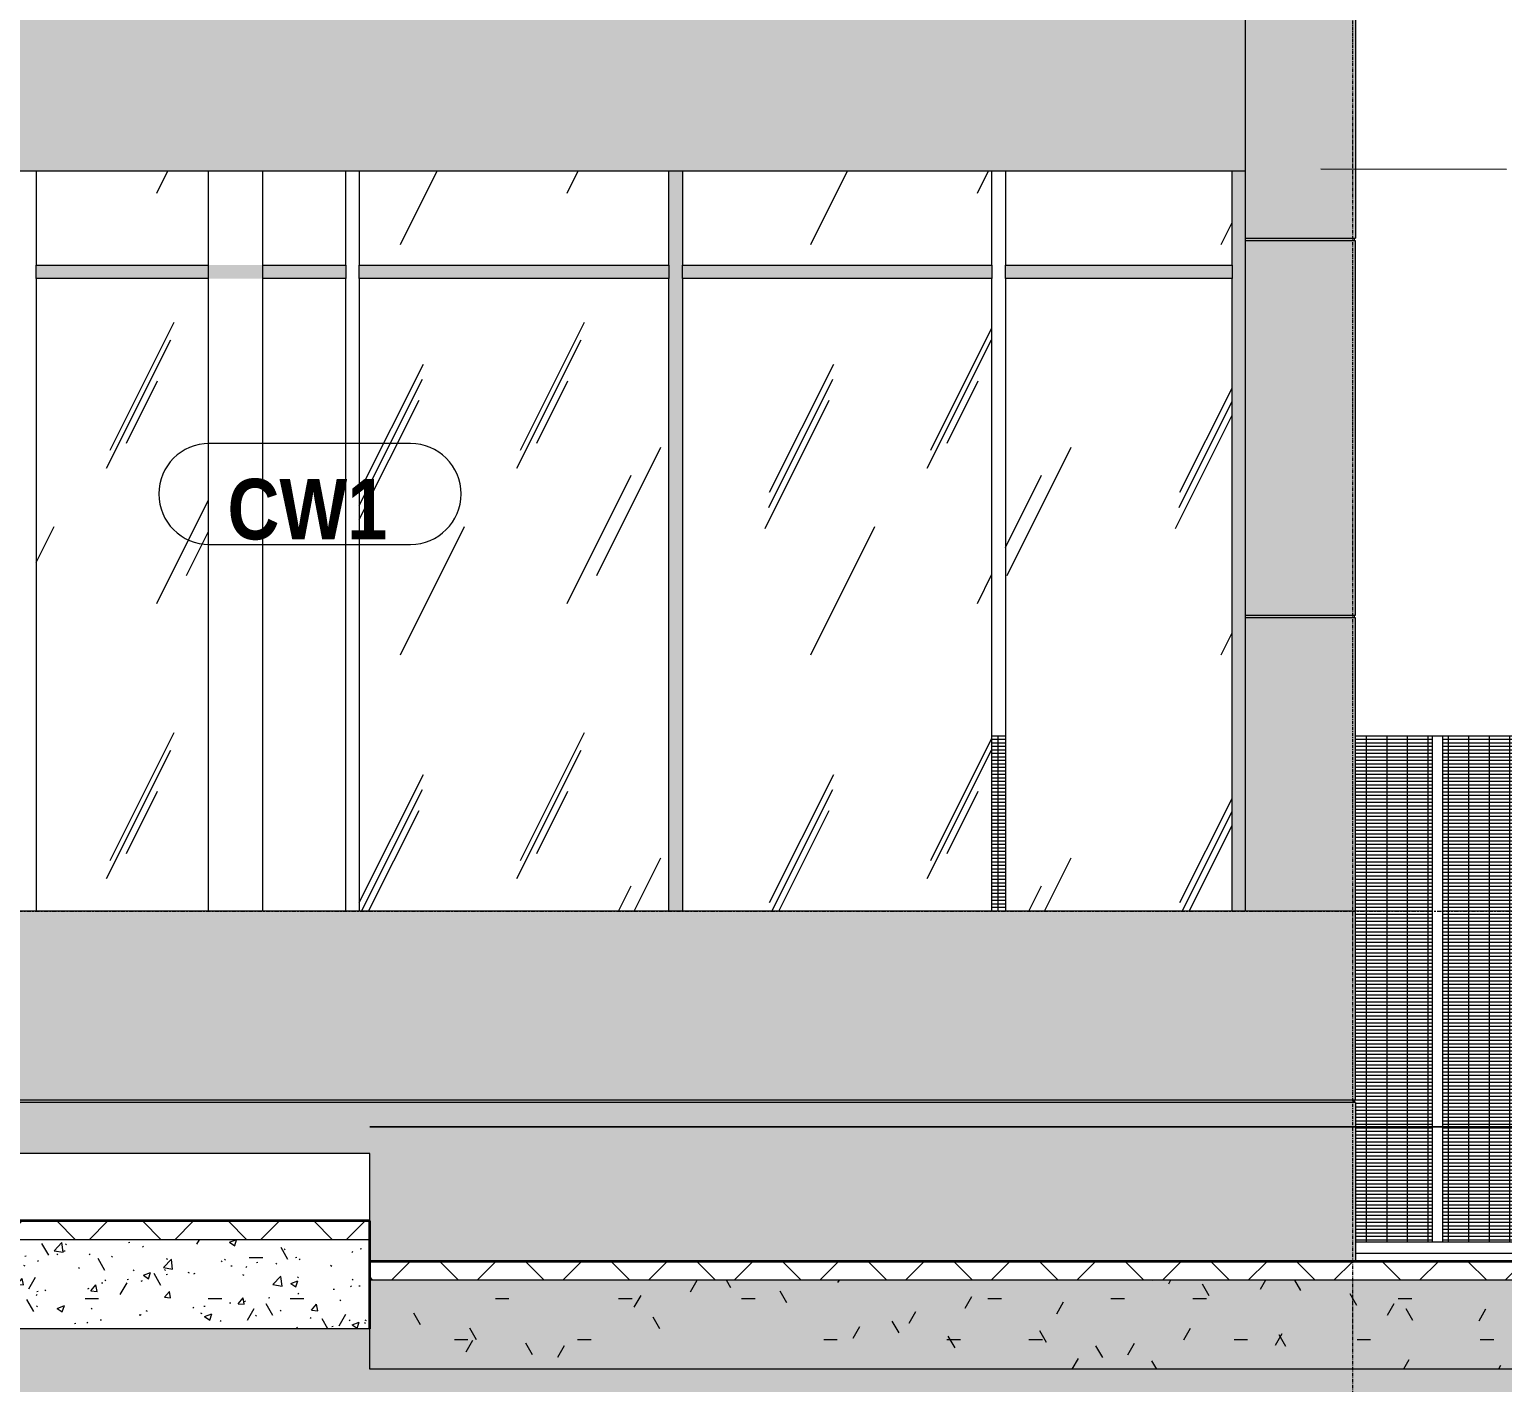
# Model space of a CAD drawing. Header units: millimetres. Extents: x 1240 to 198004, y -7796 to 35300.
# Drawn here: x 174149 to 179620, y 450 to 5475 of the extents above; entities that cross this region are included whole.
import ezdxf

# ---------------------------------------------------------------- set-up
doc = ezdxf.new("R2010")
doc.units = ezdxf.units.MM
for name, pattern in [('Centre', [31.75, 6.35, -4.7625, 15.875, -4.7625]), ('Dash', [6, 3, -3]), ('Grid Line', [22.225, 12.7, -3.175, 3.175, -3.175])]:
    doc.linetypes.add(name, pattern=pattern)
for name, color, linetype, lineweight in [('A-DETL-GENF-3', 9, 'Continuous', 9), ('A-DETL-THIN', 151, 'Continuous', 9), ('A-FLOR-3', 192, 'Continuous', 35), ('A-FLOR-HRAL', 11, 'Continuous', 9), ('A-FLOR-LEVL-2', 51, 'Centre', 9), ('A-FLOR-MCUT', 51, 'Continuous', 9), ('A-FLOR-PATT-3', 8, 'Continuous', 9), ('A-GLAZ-CURT', 52, 'Continuous', 9), ('A-GLAZ-CWMG', 51, 'Continuous', 9), ('A-WALL', 113, 'Continuous', 9), ('A-WALL-IDEN', 211, 'Continuous', 9), ('A-WALL-PATT-3', 111, 'Continuous', 5), ('C-PRKG', 70, 'Continuous', 9), ('C-PRKG-HDLN', 70, 'Dash', 9), ('S-COLS', 52, 'Continuous', 9), ('S-GRID-1', 1, 'Grid Line', 9)]:
    doc.layers.add(name, color=color, linetype=linetype, lineweight=lineweight)
doc.styles.add('Arial_B', font='arialbd.ttf', dxfattribs={"width": 0.85, "height": 225})
pattern_1 = [(63.435, (1790.26, 104.33), (-0.001, 1524.001), [532.46, -2875.3]), (63.435, (266.26, 104.33), (-0.001, 1524.001), [532.46, -2875.3]), (63.435, (2519.8, 398.8), (-0.001, 1524.001), [532.46, -2875.3]), (63.435, (995.8, 398.8), (-0.001, 1524.001), [532.46, -2875.3]), (63.435, (2409.4, 294.83), (-0.001, 1524.001), [532.46, -2875.3]), (63.435, (885.4, 294.83), (-0.001, 1524.001), [532.46, -2875.3]), (63.435, (2296.8, 890.1), (-0.001, 1524.001), [258.8, -3148.965]), (63.435, (772.8, 890.1), (-0.001, 1524.001), [258.8, -3148.965]), (63.435, (2223.2, 797.95), (-0.001, 1524.001), [532.46, -2875.3]), (63.435, (699.2, 797.95), (-0.001, 1524.001), [532.46, -2875.3]), (63.435, (2236.2, 864.1), (-0.001, 1524.001), [532.46, -2875.3]), (63.435, (712.2, 864.1), (-0.001, 1524.001), [532.46, -2875.3]), (63.435, (1621.35, 573.94), (-0.001, 1524.001), [532.46, -2875.3]), (63.435, (97.35, 573.94), (-0.001, 1524.001), [532.46, -2875.3]), (63.435, (1634.34, 651.9), (-0.001, 1524.001), [532.46, -2875.3]), (63.435, (110.34, 651.9), (-0.001, 1524.001), [532.46, -2875.3]), (63.435, (1637.84, 708.1), (-0.001, 1524.001), [532.46, -2875.3]), (63.435, (113.84, 708.1), (-0.001, 1524.001), [532.46, -2875.3])]
pattern_2 = [(0, (196301.1, 0), (609.6, 152.4), [50.292, -406.908, 50.292, -406.908, -2438.4]), (0, (196301.1, 0), (609.6, 152.4), [-914.4, 50.292, -864.108, 50.292, -406.908, -1066.8]), (0, (196301.1, 0), (609.6, 152.4), [-2286, 50.292, -254.508, 50.292, -711.708]), (120, (196529.7, 76.2), (-436.7823, 451.7291), [50.292, -406.908, 50.292, -406.908, -2438.4]), (120, (196529.7, 76.2), (-436.7823, 451.7291), [-914.4, 50.292, -864.108, 50.292, -406.908, -1066.8]), (120, (196529.7, 76.2), (-436.7823, 451.7291), [-2286, 50.292, -254.508, 50.292, -711.708]), (240, (196605.9, 381), (-172.8177, -604.1291), [50.292, -406.908, 50.292, -406.908, -2438.4]), (240, (196605.9, 381), (-172.8177, -604.1291), [-914.4, 50.292, -864.108, 50.292, -406.908, -1066.8]), (240, (196605.9, 381), (-172.8177, -604.1291), [-2286, 50.292, -254.508, 50.292, -711.708])]
pattern_3 = [(50, (196301.1, 0), (273.276, -23.909), [28.575, -314.325]), (355, (196301.1, 0), (-52.8646, 286.585), [22.86, -251.46]), (100.451, (196323.87, -2), (220.4138, 262.6745), [24.285, -267.135]), (46.184, (196301.1, 76.2), (406.6187, -63.0646), [42.862, -471.487]), (96.636, (196335, 70.94), (356.104, 371.1414), [36.428, -400.703]), (351.184, (196301.1, 76.2), (356.1075, 371.138), [34.29, -377.19]), (21, (196339.2, 57.15), (227.4212, -153.3982), [28.575, -314.325]), (326, (196339.2, 57.15), (92.7027, 276.2822), [22.86, -251.46]), (71.451, (196358.15, 44.37), (320.1254, 122.8816), [24.285, -267.135]), (37.5, (196301.1, 0), (4.6325, 126.8326), [5.029, -243.383, 5.029, -250.241, -252.412]), (37.5, (196301.1, 0), (4.6325, 126.8326), [-503.682, 5.029, -247.383]), (7.5, (196301.1, 0), (100.22916, 150.2711), [5.029, -140.513, 5.029, -237.668, -96.202]), (7.5, (196301.1, 0), (100.22916, 150.2711), [-388.239, 5.029, -91.173]), (327.5, (196216.14, 0), (203.38684, -8.5935), [5.029, -90.221, 5.029, -292.151, -394.335]), (327.5, (196216.14, 0), (203.38684, -8.5935), [-392.43, 5.029, -389.306]), (317.5, (196178.04, 0), (222.1944, 38.1398), [5.029, -118.796, 5.029, -192.329, -280.035]), (317.5, (196178.04, 0), (222.1944, 38.1398), [-321.183, 5.029, -275.006])]
pattern_4 = [(45, (196301.1, 0), (-159.099, 159.099), []), (135, (196301.1, 0), (-159.099, -159.099), [])]

# ---------------------------------------------------------------- blocks, each defined once
blk = doc.blocks.new('System Panel - Glazed-V317-TKCS_MẶT ĐỨNG NỘI KHU 2')
at = {"layer": 'A-GLAZ-CURT'}
h = blk.add_hatch(dxfattribs=at)
h.set_pattern_fill('FP_36', color=256, style=0, pattern_type=2)
h.set_pattern_definition(pattern_1)
h.paths.add_polyline_path([(-21286.9, 2200), (-20976.9, 2200), (-20976.9, 4550), (-21286.9, 4550), (-21286.9, 3081.9)])
h.paths.add_polyline_path([(-21486.9, 2200), (-21486.9, 4550), (-22126.9, 4550), (-22126.9, 2200)])
for p, q in [((-21486.9, 4550), (-22126.9, 4550)), ((-22126.9, 4550), (-22126.9, 2200)), ((-20976.9, 4550), (-21286.9, 4550)), ((-20976.9, 2200), (-20976.9, 4550))]:
    blk.add_line(p, q, dxfattribs=at)
blk = doc.blocks.new('System Panel - Glazed-V318-TKCS_MẶT ĐỨNG NỘI KHU 2')
at = {"layer": 'A-GLAZ-CURT'}
h = blk.add_hatch(dxfattribs=at)
h.set_pattern_fill('FP_36', color=256, style=0, pattern_type=2)
h.set_pattern_definition(pattern_1)
h.paths.add_polyline_path([(-19776.9, 2200), (-19776.9, 4550), (-20926.9, 4550), (-20926.9, 2200)])
for p, q in [((-19776.9, 4550), (-20926.9, 4550)), ((-20926.9, 4550), (-20926.9, 2200)), ((-19776.9, 2200), (-19776.9, 4550))]:
    blk.add_line(p, q, dxfattribs=at)
blk = doc.blocks.new('System Panel - Glazed-V319-TKCS_MẶT ĐỨNG NỘI KHU 2')
at = {"layer": 'A-GLAZ-CURT'}
h = blk.add_hatch(dxfattribs=at)
h.set_pattern_fill('FP_36', color=256, style=0, pattern_type=2)
h.set_pattern_definition(pattern_1)
h.paths.add_polyline_path([(-18576.9, 2200), (-18576.9, 4550), (-19726.9, 4550), (-19726.9, 2200), (-19702, 2200)])
for p, q in [((-18576.9, 4550), (-19726.9, 4550)), ((-19726.9, 4550), (-19726.9, 2200)), ((-18576.9, 2200), (-18576.9, 4550))]:
    blk.add_line(p, q, dxfattribs=at)
blk = doc.blocks.new('System Panel - Glazed-1453214-TKCS_MẶT ĐỨNG NỘI KHU 2')
at = {"layer": 'A-GLAZ-CURT'}
h = blk.add_hatch(dxfattribs=at)
h.set_pattern_fill('FP_36', color=256, style=0, pattern_type=2)
h.set_pattern_definition(pattern_1)
h.paths.add_polyline_path([(-17685.2, 2200), (-17685.2, 4550), (-18526.9, 4550), (-18526.9, 2200), (-18422.5, 2200)])
for p, q in [((-17685.2, 4550), (-18526.9, 4550)), ((-18526.9, 4550), (-18526.9, 2200)), ((-17685.2, 2200), (-17685.2, 4550))]:
    blk.add_line(p, q, dxfattribs=at)
blk = doc.blocks.new('System Panel - Glazed-V321-TKCS_MẶT ĐỨNG NỘI KHU 2')
at = {"layer": 'A-GLAZ-CURT'}
h = blk.add_hatch(dxfattribs=at)
h.set_pattern_fill('FP_36', color=256, style=0, pattern_type=2)
h.set_pattern_definition(pattern_1)
h.paths.add_polyline_path([(-21286.9, 4600), (-20976.9, 4600), (-20976.9, 4950), (-21286.9, 4950)])
h.paths.add_polyline_path([(-21486.9, 4600), (-21486.9, 4950), (-22126.9, 4950), (-22126.9, 4600)])
for p, q in [((-22126.9, 4950), (-22126.9, 4600)), ((-20976.9, 4600), (-20976.9, 4950)), ((-22126.9, 4600), (-21486.9, 4600)), ((-21286.9, 4600), (-20976.9, 4600))]:
    blk.add_line(p, q, dxfattribs=at)
blk = doc.blocks.new('System Panel - Glazed-V322-TKCS_MẶT ĐỨNG NỘI KHU 2')
at = {"layer": 'A-GLAZ-CURT'}
h = blk.add_hatch(dxfattribs=at)
h.set_pattern_fill('FP_36', color=256, style=0, pattern_type=2)
h.set_pattern_definition(pattern_1)
h.paths.add_polyline_path([(-19776.9, 4600), (-19776.9, 4950), (-20926.9, 4950), (-20926.9, 4600)])
for p, q in [((-20926.9, 4950), (-20926.9, 4600)), ((-19776.9, 4600), (-19776.9, 4950)), ((-20926.9, 4600), (-19776.9, 4600))]:
    blk.add_line(p, q, dxfattribs=at)
blk = doc.blocks.new('System Panel - Glazed-V323-TKCS_MẶT ĐỨNG NỘI KHU 2')
at = {"layer": 'A-GLAZ-CURT'}
h = blk.add_hatch(dxfattribs=at)
h.set_pattern_fill('FP_36', color=256, style=0, pattern_type=2)
h.set_pattern_definition(pattern_1)
h.paths.add_polyline_path([(-18576.9, 4600), (-18576.9, 4950), (-19726.9, 4950), (-19726.9, 4600)])
for p, q in [((-19726.9, 4950), (-19726.9, 4600)), ((-18576.9, 4600), (-18576.9, 4950)), ((-19726.9, 4600), (-18576.9, 4600))]:
    blk.add_line(p, q, dxfattribs=at)
blk = doc.blocks.new('System Panel - Glazed-1453216-TKCS_MẶT ĐỨNG NỘI KHU 2')
at = {"layer": 'A-GLAZ-CURT'}
h = blk.add_hatch(dxfattribs=at)
h.set_pattern_fill('FP_36', color=256, style=0, pattern_type=2)
h.set_pattern_definition(pattern_1)
h.paths.add_polyline_path([(-17685.2, 4600), (-17685.2, 4950), (-18526.9, 4950), (-18526.9, 4600), (-18422.5, 4600)])
for p, q in [((-18526.9, 4950), (-18526.9, 4600)), ((-17685.2, 4600), (-17685.2, 4950)), ((-18526.9, 4600), (-17685.2, 4600))]:
    blk.add_line(p, q, dxfattribs=at)
blk = doc.blocks.new('Rectangular Mullion - 50 x 100mm-1286808-TKCS_MẶT ĐỨNG NỘI KHU 2')
at = {"layer": 'A-GLAZ-CWMG'}
blk.add_hatch(color=256, dxfattribs=at).paths.add_polyline_path([(-17636.9, 2200), (-17636.9, 4575), (-17685.2, 4575), (-17685.2, 2200)])
blk.add_line((-17685.2, 4575), (-17685.2, 4550), dxfattribs=at)
blk = doc.blocks.new('Rectangular Mullion - 50 x 100mm-1286809-TKCS_MẶT ĐỨNG NỘI KHU 2')
at = {"layer": 'A-GLAZ-CWMG'}
blk.add_hatch(color=256, dxfattribs=at).paths.add_polyline_path([(-17636.9, 4575), (-17636.9, 4950), (-17685.2, 4950), (-17685.2, 4575)])
blk.add_line((-17685.2, 4600), (-17685.2, 4575), dxfattribs=at)
blk = doc.blocks.new('Rectangular Mullion - 50 x 100mm-1286803-TKCS_MẶT ĐỨNG NỘI KHU 2')
at = {"layer": 'A-GLAZ-CWMG'}
blk.add_hatch(color=256, dxfattribs=at).paths.add_polyline_path([(-20981.6, 7950), (-20976.9, 7950), (-20976.9, 8000), (-22126.9, 8000), (-22126.9, 7950)])
for p, q in [((-22126.9, 7950), (-22126.9, 8000)), ((-20976.9, 8000), (-20976.9, 7950))]:
    blk.add_line(p, q, dxfattribs=at)
blk = doc.blocks.new('Rectangular Mullion - 50 x 100mm-1453212-TKCS_MẶT ĐỨNG NỘI KHU 2')
at = {"layer": 'A-GLAZ-CWMG'}
blk.add_hatch(color=256, dxfattribs=at).paths.add_polyline_path([(-18422.5, 4550), (-17685.2, 4550), (-17685.2, 4600), (-18526.9, 4600), (-18526.9, 4550)])
for p, q in [((-18526.9, 4550), (-18526.9, 4600)), ((-17685.2, 4600), (-17685.2, 4550))]:
    blk.add_line(p, q, dxfattribs=at)
blk = doc.blocks.new('Rectangular Mullion - 50 x 100mm-1286804-TKCS_MẶT ĐỨNG NỘI KHU 2')
at = {"layer": 'A-GLAZ-CWMG'}
blk.add_hatch(color=256, dxfattribs=at).paths.add_polyline_path([(-19726.9, 2200), (-19726.9, 4575), (-19776.9, 4575), (-19776.9, 2200)])
for p, q in [((-19776.9, 4575), (-19776.9, 4550)), ((-19726.9, 4550), (-19726.9, 4575))]:
    blk.add_line(p, q, dxfattribs=at)
blk = doc.blocks.new('Rectangular Mullion - 50 x 100mm-1286805-TKCS_MẶT ĐỨNG NỘI KHU 2')
at = {"layer": 'A-GLAZ-CWMG'}
blk.add_hatch(color=256, dxfattribs=at).paths.add_polyline_path([(-19726.9, 4575), (-19726.9, 4950), (-19776.9, 4950), (-19776.9, 4575)])
for p, q in [((-19776.9, 4600), (-19776.9, 4575)), ((-19726.9, 4575), (-19726.9, 4600))]:
    blk.add_line(p, q, dxfattribs=at)
blk = doc.blocks.new('BAI XE PCCC - BAI XE PCCC-1477864-TKCS_MẶT ĐỨNG NỘI KHU 2')
at = {"layer": 'C-PRKG'}
for p, q in [((-20888.2, 1400), (-14888.2, 1400)), ((-14888.2, 1400), (-20888.2, 1400))]:
    blk.add_line(p, q, dxfattribs=at)
at = {"layer": 'C-PRKG-HDLN'}
blk.add_line((-20888.2, 1400), (-14888.2, 1400), dxfattribs=at)
blk.add_line((-20888.2, 1400), (-14888.2, 1400), dxfattribs=at)
blk = doc.blocks.new('NBS_CLDPhysicalSecuritySystems_MtlMeshPnlFncngSym_CLDModsecSecurusS3_InfillPanel - NBS_CLDPhysicalSecuritySystems_MtlMeshPnlFncngSym_CLDModsecSecurusS2_InfillPanel-2369424-TKCS_MẶT ĐỨNG NỘI KHU 2')
at = {"layer": 'A-FLOR-HRAL'}
h = blk.add_hatch(dxfattribs=at)
h.set_pattern_fill('FP_51', color=256, style=0, pattern_type=2)
h.set_pattern_definition([(180, (-20156.337, 850), (2e-15, 13), []), (90, (-20156.34, 850), (76, -5e-15), [])])
h.paths.add_polyline_path([(-16902.3, 971), (-16356.3, 971), (-16356.3, 2850), (-16902.3, 2850), (-16902.3, 1097.7)])
h.paths.add_polyline_path([(-16942.3, 971), (-16942.3, 2850), (-17226.9, 2850), (-17226.9, 1500), (-17230.9, 1500), (-17229.7, 1490), (-17226.9, 1490), (-17226.9, 971), (-16982.9, 971)])
h.paths.add_polyline_path([(-18526.9, 2200), (-18526.9, 2850), (-18576.9, 2850), (-18576.9, 2200)])
for p, q in [((-18526.9, 2850), (-18576.9, 2850)), ((-16942.2, 2850), (-17226.9, 2850)), ((-16942.3, 2850), (-16942.3, 971)), ((-16938.3, 2850), (-16942.3, 2850)), ((-16906.3, 2850), (-16938.3, 2850)), ((-16902.3, 2850), (-16906.3, 2850)), ((-16356.3, 2850), (-16902.5, 2850)), ((-16902.3, 971), (-16902.3, 2850)), ((-16356.3, 971), (-17226.9, 971)), ((-16938.3, 971), (-16942.2, 971)), ((-16906.3, 971), (-16938.3, 971)), ((-16902.5, 971), (-16906.3, 971)), ((-17226.9, 930), (-16356.3, 930))]:
    blk.add_line(p, q, dxfattribs=at)
blk = doc.blocks.new('CTL_WALL TAG NO MARK - 10-2062273-TKCS_MẶT ĐỨNG NỘI KHU 2')
at = {"layer": 'A-WALL-IDEN'}
for p, q in [((-22189.9, 10737.5), (-22937.6, 10737.5)), ((-22937.6, 10362.5), (-22189.9, 10362.5))]:
    blk.add_line(p, q, dxfattribs=at)
for centre, start, end in [((-22937.6, 10550), 90, 270), ((-22189.9, 10550), 270, 90)]:
    blk.add_arc(centre, 187.5, start, end, dxfattribs=at)

msp = doc.modelspace()

# ---------------------------------------------------------------- hatches: boundary and pattern name
at = {"layer": 'A-DETL-GENF-3'}
h = msp.add_hatch(dxfattribs=at)
h.set_pattern_fill('FP_70', color=256, style=0, pattern_type=2)
h.set_pattern_definition([(0, (196301.1, 0), (725.805, 725.805), [725.805, -725.805]), (0, (196301.1, 272.2), (725.805, 725.805), [725.805, -725.805]), (0, (196301.1, 544.35), (725.805, 725.805), [725.805, -725.805]), (90, (196391.8, 635.1), (-725.805, 725.805), [725.805, -725.805]), (90, (196664, 635.1), (-725.805, 725.805), [725.805, -725.805]), (90, (196936.2, 635.1), (-725.805, 725.805), [725.805, -725.805])])
h.paths.add_polyline_path([(190674.3, -1453.5), (190674.3, -100), (188112.9, -100), (188112.9, 500), (175412.9, 500), (175412.9, 650), (173064.2, 650), (173064.2, 550), (172765.8, 550), (172765.8, 950), (171364.2, 950), (171364.2, 750), (171164.2, 750), (171164.2, 1950), (167865.8, 1950), (167865.8, 1700), (167665.8, 1700), (167665.8, 1950), (165763.2, 1950), (165763.2, 1690), (165565.8, 1690), (165565.8, 1950), (162965.8, 1950), (162965.8, 1700), (162766.2, 1700), (162766.2, 1950), (160765.8, 1950), (160765.8, 1700), (160565.8, 1700), (160565.8, 1950), (156365.8, 1950), (156365.8, 1550), (156065.5, 1550), (156065.5, 1950), (152064.2, 1950), (152064.2, 1550), (151764.2, 1550), (151764.2, 1000), (148714.8, 900), (137714.8, 900), (134913.6, 700), (122864.8, 700), (120864.8, 400), (114882.9, 175.2), (114882.9, -100), (114582.9, -100), (114582.9, 250), (112182.9, 250), (112182.9, -100), (111882.9, -100), (111882.9, 250), (108782.1, 250), (108782.1, -1453.5), (189987, -1453.5)])
at = {"layer": 'A-FLOR-PATT-3'}
h = msp.add_hatch(dxfattribs=at)
h.set_pattern_fill('FP_42', color=256, style=0, pattern_type=2)
h.set_pattern_definition(pattern_4)
h.paths.add_polyline_path([(175319.5, 980), (175412.9, 980), (175412.9, 1050), (172965.8, 1050), (172965.8, 980), (174039.9, 980)])
h = msp.add_hatch(dxfattribs=at)
h.set_pattern_fill('FP_37', color=256, style=0, pattern_type=2)
h.set_pattern_definition(pattern_2)
h.paths.add_polyline_path([(173064.2, 650), (175412.9, 650), (175412.9, 980), (172965.8, 980), (172965.8, 650)])
h = msp.add_hatch(dxfattribs=at)
h.set_pattern_fill('FP_46', color=256, style=0, pattern_type=2)
h.set_pattern_definition(pattern_3)
h.paths.add_polyline_path([(173064.2, 650), (175412.9, 650), (175412.9, 980), (172965.8, 980), (172965.8, 650)])
h = msp.add_hatch(dxfattribs=at)
h.set_pattern_fill('FP_42', color=256, style=0, pattern_type=2)
h.set_pattern_definition(pattern_4)
h.paths.add_polyline_path([(181717.3, 830), (181912.9, 830), (181912.9, 900), (175412.9, 900), (175412.9, 830), (181557.4, 830)])
h = msp.add_hatch(dxfattribs=at)
h.set_pattern_fill('FP_37', color=256, style=0, pattern_type=2)
h.set_pattern_definition(pattern_2)
h.paths.add_polyline_path([(179158.2, 500), (181912.9, 500), (181912.9, 830), (175412.9, 830), (175412.9, 500), (178518.4, 500)])
h = msp.add_hatch(dxfattribs=at)
h.set_pattern_fill('FP_46', color=256, style=0, pattern_type=2)
h.set_pattern_definition(pattern_3)
h.paths.add_polyline_path([(179158.2, 500), (181912.9, 500), (181912.9, 830), (175412.9, 830), (175412.9, 500), (178518.4, 500)])
at = {"layer": 'A-WALL-PATT-3'}
h = msp.add_hatch(color=256, dxfattribs=at)
h.paths.add_polyline_path([(178664.2, 4950), (178664.2, 5600), (172963.7, 5600), (172963.7, 5550), (172965.8, 5550), (172965.8, 4950), (177878.6, 4950)])
h.paths.add_polyline_path([(172763.7, 5550), (172763.7, 5600), (172755.8, 5600), (172755.8, 5550), (172760.4, 5550)])
h = msp.add_hatch(color=256, dxfattribs=at)
h.paths.add_polyline_path([(179074.2, 2200), (179074.2, 3290), (178664.2, 3290), (178664.2, 2200)])
h.paths.add_polyline_path([(178664.2, 3300), (179074.2, 3300), (179074.2, 4690), (178664.2, 4690)])
h.paths.add_polyline_path([(179074.2, 4700), (179074.2, 5550), (179064.2, 5550), (179064.2, 5600), (178664.2, 5600), (178664.2, 4700)])
for points in [[(178664.2, 4690), (179070.2, 4690), (179070.2, 4700), (178664.2, 4700)], [(179070.2, 3290), (179070.2, 3300), (178664.2, 3300), (178664.2, 3290)], [(178518.4, 1490), (179064.2, 1490), (179064.2, 1500), (172971.8, 1500), (172971.9, 1490), (177878.6, 1490)], [(179064.2, 1490), (179070.2, 1490.9), (179070.2, 1500), (179064.2, 1500)]]:
    msp.add_hatch(color=256, dxfattribs=at).paths.add_polyline_path(points)
h = msp.add_hatch(color=256, dxfattribs=at)
h.paths.add_polyline_path([(177558.7, 900), (179064.2, 900), (179064.2, 1490), (172975.8, 1490), (172975.8, 1300), (175412.9, 1300), (175412.9, 900), (177398.8, 900)])
h.paths.add_polyline_path([(175959.3, 1500), (179064.2, 1500), (179064.2, 2200), (172975.8, 2200), (172975.8, 2109.7), (172999.2, 2109.7), (172999.2, 2116.9), (173009.2, 2116.9), (173009.2, 2083.1), (172999.2, 2083.1), (172999.2, 2090.3), (172975.8, 2090.3), (172975.8, 1500), (175319.5, 1500)])
h = msp.add_hatch(color=256, dxfattribs=at)
h.paths.add_polyline_path([(179069.6, 900), (179074.2, 900), (179074.2, 1490), (179064.2, 1490), (179064.2, 900)])
h.paths.add_polyline_path([(179074.2, 1500), (179074.2, 2200), (179064.2, 2200), (179064.2, 1500)])

# ---------------------------------------------------------------- linework, layer by layer
at = {"layer": 'A-DETL-THIN'}
for p, q in [((175412.9, 650), (173064.2, 650)), ((175412.9, 500), (175412.9, 650)), ((188112.9, 500), (175412.9, 500))]:
    msp.add_line(p, q, dxfattribs=at)
at = {"layer": 'A-FLOR-3'}
for p, q in [((175412.9, 1050), (172965.8, 1050)), ((175412.9, 650), (175412.9, 1050)), ((181912.9, 900), (175412.9, 900))]:
    msp.add_line(p, q, dxfattribs=at)
at = {"layer": 'A-FLOR-LEVL-2'}
msp.add_line((104944.5, 2200), (192607.3, 2200), dxfattribs=at)
at = {"layer": 'A-FLOR-MCUT'}
for p, q in [((175412.9, 980), (172965.8, 980)), ((181912.9, 830), (175412.9, 830))]:
    msp.add_line(p, q, dxfattribs=at)
at = {"layer": 'A-WALL'}
for p, q in [((179074.2, 29350), (179074.2, 4700)), ((178664.2, 22550), (178664.2, 2200)), ((172965.8, 4950), (178664.2, 4950)), ((178664.2, 4700), (179074.2, 4700)), ((179074.2, 4690), (178664.2, 4690)), ((179070.2, 4690), (179070.2, 4700)), ((179074.2, 3300), (179074.2, 4690)), ((178664.2, 3300), (179074.2, 3300)), ((179074.2, 3290), (178664.2, 3290)), ((179070.2, 3290), (179070.2, 3300)), ((179074.2, 1500), (179074.2, 3290)), ((179074.2, 2200), (172975.8, 2200)), ((172975.8, 1500), (179074.2, 1500)), ((179074.2, 1490), (172975.8, 1490)), ((179070.2, 1500), (179070.2, 1490)), ((179074.2, 1490), (179074.2, 900)), ((175412.9, 1300), (172975.8, 1300)), ((175412.9, 1050), (175412.9, 1300))]:
    msp.add_line(p, q, dxfattribs=at)
at = {"layer": 'A-WALL-IDEN'}
msp.add_line((178945.4, 4957.2), (179634.9, 4955.7), dxfattribs=at)
at = {"layer": 'S-COLS'}
for p, q in [((174814.2, 2200), (174814.2, 4950)), ((175014.2, 4950), (175014.2, 2200))]:
    msp.add_line(p, q, dxfattribs=at)
at = {"layer": 'S-GRID-1'}
msp.add_line((179064.2, 5.5), (179064.2, 30542.5), dxfattribs=at)

# ---------------------------------------------------------------- block references
at = {"layer": 'A-FLOR-HRAL'}
msp.add_blockref('NBS_CLDPhysicalSecuritySystems_MtlMeshPnlFncngSym_CLDModsecSecurusS3_InfillPanel - NBS_CLDPhysicalSecuritySystems_MtlMeshPnlFncngSym_CLDModsecSecurusS2_InfillPanel-2369424-TKCS_MẶT ĐỨNG NỘI KHU 2', (196301.1, 0), dxfattribs=at)
at = {"layer": 'A-GLAZ-CURT'}
for name in ['System Panel - Glazed-V321-TKCS_MẶT ĐỨNG NỘI KHU 2', 'System Panel - Glazed-V322-TKCS_MẶT ĐỨNG NỘI KHU 2', 'System Panel - Glazed-V323-TKCS_MẶT ĐỨNG NỘI KHU 2', 'System Panel - Glazed-1453216-TKCS_MẶT ĐỨNG NỘI KHU 2', 'System Panel - Glazed-V317-TKCS_MẶT ĐỨNG NỘI KHU 2', 'System Panel - Glazed-V318-TKCS_MẶT ĐỨNG NỘI KHU 2', 'System Panel - Glazed-V319-TKCS_MẶT ĐỨNG NỘI KHU 2', 'System Panel - Glazed-1453214-TKCS_MẶT ĐỨNG NỘI KHU 2']:
    msp.add_blockref(name, (196301.1, 0), dxfattribs=at)
at = {"layer": 'A-GLAZ-CWMG'}
for name, p in [('Rectangular Mullion - 50 x 100mm-1286805-TKCS_MẶT ĐỨNG NỘI KHU 2', (196301.1, 0)), ('Rectangular Mullion - 50 x 100mm-1286809-TKCS_MẶT ĐỨNG NỘI KHU 2', (196301.1, 0)), ('Rectangular Mullion - 50 x 100mm-1286803-TKCS_MẶT ĐỨNG NỘI KHU 2', (196301.1, -3400)), ('Rectangular Mullion - 50 x 100mm-1286803-TKCS_MẶT ĐỨNG NỘI KHU 2', (197501.1, -3400)), ('Rectangular Mullion - 50 x 100mm-1286803-TKCS_MẶT ĐỨNG NỘI KHU 2', (198701.1, -3400)), ('Rectangular Mullion - 50 x 100mm-1453212-TKCS_MẶT ĐỨNG NỘI KHU 2', (196301.1, 0)), ('Rectangular Mullion - 50 x 100mm-1286804-TKCS_MẶT ĐỨNG NỘI KHU 2', (196301.1, 0)), ('Rectangular Mullion - 50 x 100mm-1286808-TKCS_MẶT ĐỨNG NỘI KHU 2', (196301.1, 0))]:
    msp.add_blockref(name, p, dxfattribs=at)
at = {"layer": 'A-WALL-IDEN'}
msp.add_blockref('CTL_WALL TAG NO MARK - 10-2062273-TKCS_MẶT ĐỨNG NỘI KHU 2', (197754.5, -6800), dxfattribs=at)
at = {"layer": 'C-PRKG'}
msp.add_blockref('BAI XE PCCC - BAI XE PCCC-1477864-TKCS_MẶT ĐỨNG NỘI KHU 2', (196301.1, 0), dxfattribs=at)

# ---------------------------------------------------------------- texts
at = {"layer": 'A-WALL-IDEN', "insert": (175181.4, 3692), "char_height": 225, "width": 615.825, "attachment_point": 5, "line_spacing_factor": 0.936439, "style": 'Arial_B'}
msp.add_mtext('\\pt6.37425,12.75075,19.125,25.49925,31.87575,38.25,44.62425,51.00075,57.375,63.74925,70.12575,76.5,82.87425,89.25075,95.625,101.99925,108.37575,114.75,121.12425,127.50075,133.875,140.24925,146.62575,153,159.37425,165.75075,172.125,178.49925,184.87575,191.25,197.62425,204.00075;CW1', dxfattribs=at)

doc.saveas('drawing.dxf')
